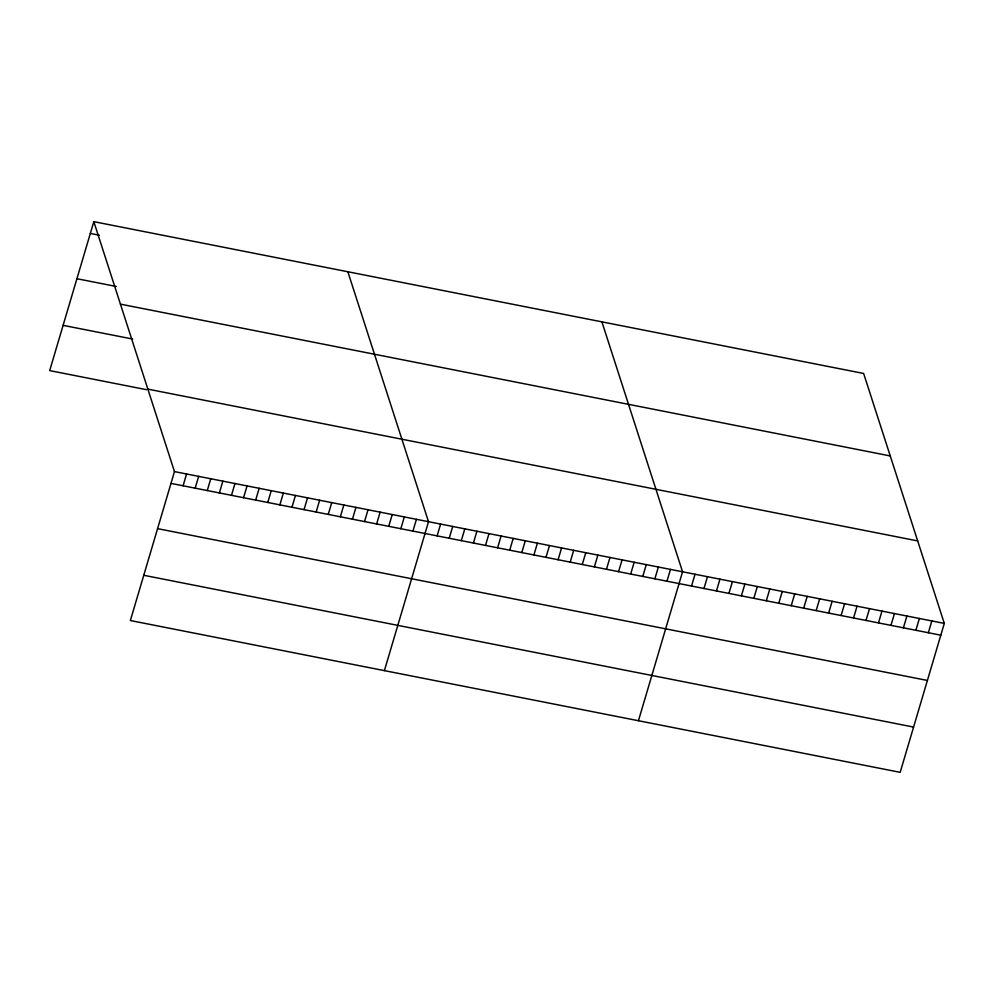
<?xml version="1.0" encoding="UTF-8"?>
<svg xmlns="http://www.w3.org/2000/svg" width="994" height="994" viewBox="0 0 994 994"><rect width="100%" height="100%" fill="white"/><g stroke="black" fill="none" stroke-linecap="round" stroke-linejoin="round"><path stroke-width="1.49" d="M93.821 221.662L174.472 471.603L130.363 620.529L900.179 772.338L944.3 623.4L863.637 373.471L93.821 221.662L49.7 370.6L146.478 389.685M183.082 485.78L186.574 473.989M195.172 488.166L198.676 476.374M207.274 490.551L210.765 478.76M219.376 492.937L222.867 481.146M231.465 495.323L234.957 483.531M243.567 497.708L247.059 485.917M255.669 500.094L259.161 488.302M267.759 502.479L271.25 490.688M279.861 504.865L283.352 493.074M291.95 507.251L295.454 495.459M304.052 509.636L307.544 497.845M316.154 512.022L319.646 500.231M328.244 514.407L331.735 502.616M340.346 516.793L343.837 505.002M352.435 519.179L355.939 507.387M364.537 521.564L368.028 509.773M376.639 523.95L380.13 512.159M388.729 526.335L392.232 514.544M400.831 528.721L404.322 516.93M412.932 531.107L416.424 519.315M384.405 670.627L428.513 521.701L347.863 271.76M437.124 535.878L440.615 524.074M449.213 538.263L452.717 526.46M461.315 540.649L464.807 528.845M473.417 543.035L476.909 531.231M485.507 545.42L488.998 533.616M497.609 547.806L501.1 536.002M509.711 550.191L513.202 538.388M521.8 552.577L525.292 540.773M533.902 554.963L537.394 543.159M545.992 557.348L549.496 545.544M558.094 559.734L561.585 547.93M570.196 562.119L573.687 550.316M582.285 564.493L585.777 552.701M594.387 566.878L597.879 555.087M606.489 569.264L609.981 557.472M618.579 571.649L622.07 559.858M630.681 574.035L634.172 562.244M642.77 576.421L646.274 564.629M654.872 578.806L658.363 567.015M666.974 581.192L670.465 569.4M638.446 720.725L682.555 571.786L601.904 321.857M691.526 586.038L695.03 574.246M703.988 588.498L707.492 576.706M716.463 590.958L719.954 579.167M728.925 593.418L732.416 581.614M741.387 595.866L744.879 584.074M753.85 598.326L757.341 586.535M766.312 600.786L769.803 588.995M778.774 603.246L782.266 591.455M791.236 605.706L794.74 593.903M803.699 608.154L807.203 596.363M816.173 610.614L819.665 598.823M828.636 613.074L832.127 601.283M841.098 615.534L844.589 603.743M853.56 617.995L857.052 606.191M866.022 620.442L869.514 608.651M878.485 622.903L881.976 611.111M890.947 625.363L894.451 613.571M903.409 627.823L906.913 616.031M915.884 630.283L919.375 618.492M928.346 632.731L931.838 620.939M90.317 233.453L99.4 235.243M76.923 278.718L116.236 286.471M120.436 304.139L890.264 455.948M63.107 325.349L132.662 339.053M147.857 389.126L917.686 540.922M174.472 471.603L944.3 623.4M170.98 483.395L940.809 635.191M157.574 528.646L927.402 680.455M143.77 575.277L913.585 727.074"/></g></svg>
